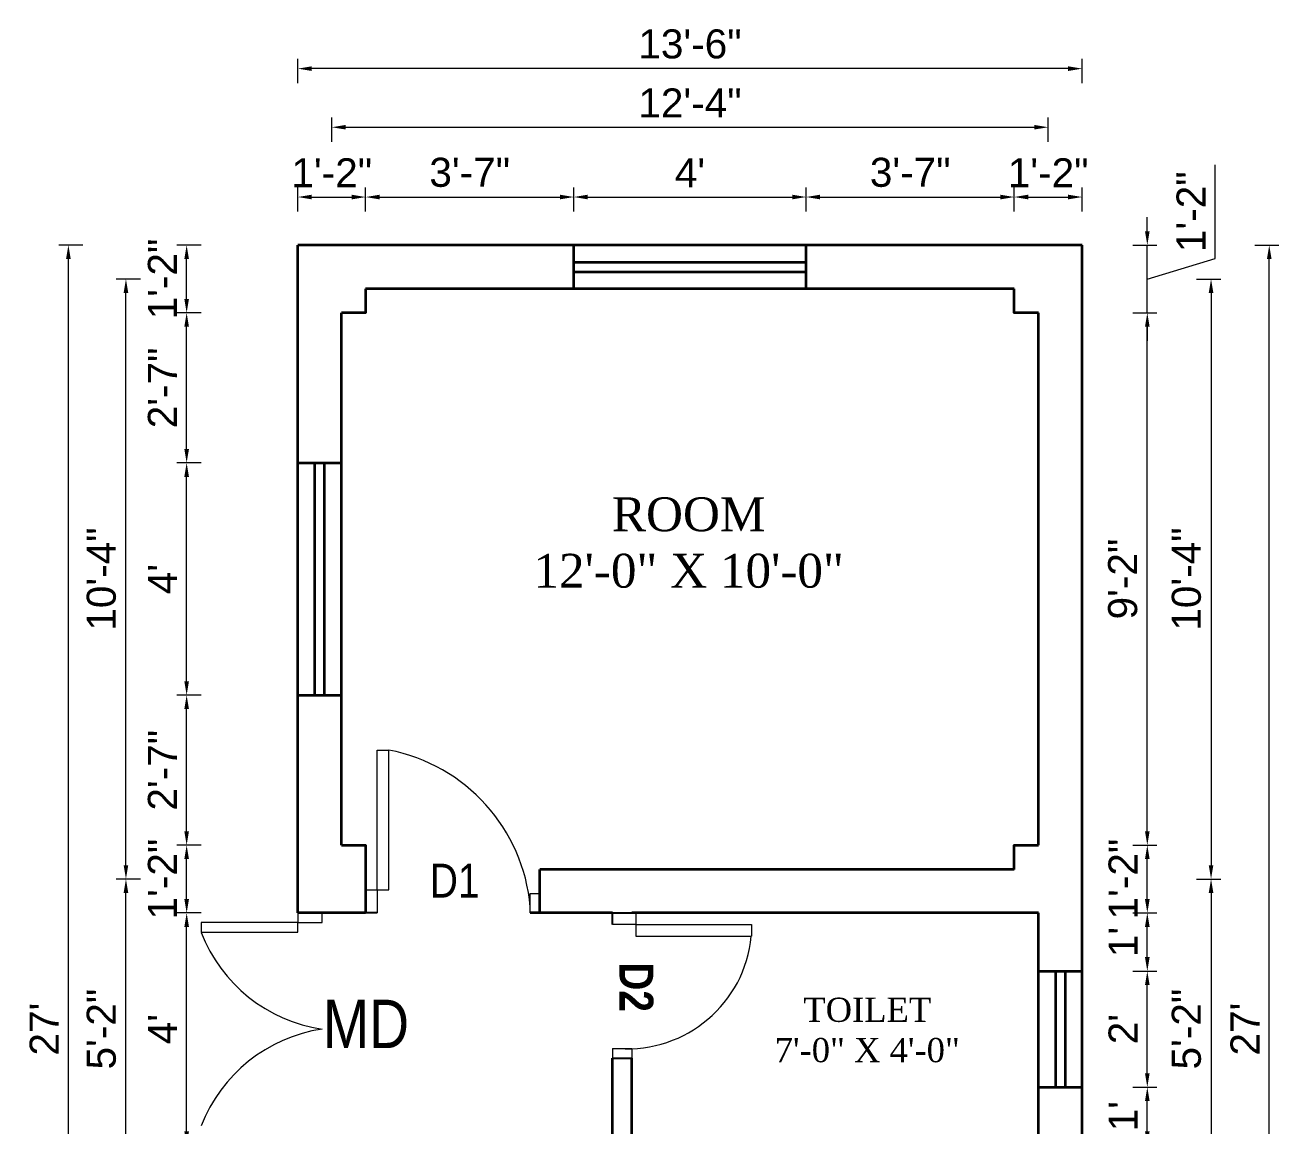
# Model space of a CAD drawing. Header units: inches. Extents: x 352533 to 378079, y -36324 to -23949.
# Drawn here: x 359948.4 to 360207.4, y -30278.3 to -30050.8 of the extents above; entities that cross this region are included whole.
import ezdxf

# ---------------------------------------------------------------- set-up
doc = ezdxf.new("R2010")
doc.units = ezdxf.units.IN
doc.header["$LTSCALE"] = 2
doc.header["$MEASUREMENT"] = 0
doc.header["$PDMODE"] = 34
doc.layers.get('0').update_dxf_attribs({"linetype": 'CONTINUOUS'})
doc.layers.get('DEFPOINTS').update_dxf_attribs({"color": 141, "linetype": 'CONTINUOUS'})
for name, color, linetype, lineweight in [('dimension', 160, 'CONTINUOUS', 15), ('door', 20, 'CONTINUOUS', 35), ('steps', 253, 'CONTINUOUS', 20), ('truss', 1, 'CONTINUOUS', 25)]:
    doc.layers.add(name, color=color, linetype=linetype, lineweight=lineweight)
doc.styles.add('Lettring Text', font='arial.ttf')
doc.styles.get("Standard").update_dxf_attribs({"font": 'ARIALN.TTF'})
doc.dimstyles.new('Copy of Standard', dxfattribs={"dimtxt": 6, "dimasz": 2.875, "dimexe": 2, "dimexo": 4, "dimgap": 2, "dimtad": 1, "dimdec": 0, "dimrnd": 1, "dimzin": 0, "dimdsep": 46, "dimlunit": 4, "dimtxsty": 'Lettring Text', "dimcen": 0.1, "dimclrd": 7, "dimclre": 7, "dimclrt": 7, "dimazin": 0, "dimtfac": 0.645, "dimtdec": 0, "dimtmove": 1, "dimatfit": 0, "dimfxl": 3, "dimfxlon": 1, "dimtfillclr": 256, "dimtolj": 1, "dimtzin": 0, "dimlwd": -1, "dimlwe": -1, "dimarcsym": 2})

# ---------------------------------------------------------------- blocks, each defined once
blk = doc.blocks.new('*D185')
at = {"layer": 'DEFPOINTS', "color": 0, "ltscale": 0.5, "transparency": 16777216}
for p in [(360018.76, -30086.33), (360004.76, -30096.27), (360018.76, -30096.27)]:
    blk.add_point(p, dxfattribs=at)
at = {"layer": 'steps', "color": 7, "ltscale": 0.5, "transparency": 16777216}
for p, q in [((360004.76, -30089.33), (360004.76, -30084.33)), ((360018.76, -30089.33), (360018.76, -30084.33)), ((360007.64, -30086.33), (360015.89, -30086.33))]:
    blk.add_line(p, q, dxfattribs=at)
for points in [[(360007.64, -30085.85), (360007.64, -30086.81), (360004.76, -30086.33)], [(360015.89, -30085.85), (360015.89, -30086.81), (360018.76, -30086.33)]]:
    blk.add_solid(points, dxfattribs=at)
at = {"layer": 'steps', "color": 7, "ltscale": 0.5, "transparency": 16777216, "insert": (360011.76, -30081.32), "char_height": 6, "attachment_point": 5, "style": 'Lettring Text'}
blk.add_mtext('\\A1;1\'-2"', dxfattribs=at)
blk = doc.blocks.new('*D186')
at = {"layer": 'DEFPOINTS', "color": 0, "ltscale": 0.5, "transparency": 16777216}
for p in [(360061.76, -30086.33), (360018.76, -30096.27), (360061.76, -30105.27)]:
    blk.add_point(p, dxfattribs=at)
at = {"layer": 'steps', "color": 7, "ltscale": 0.5, "transparency": 16777216}
for p, q in [((360018.76, -30089.33), (360018.76, -30084.33)), ((360061.76, -30089.33), (360061.76, -30084.33)), ((360021.64, -30086.33), (360058.89, -30086.33))]:
    blk.add_line(p, q, dxfattribs=at)
for points in [[(360021.64, -30085.85), (360021.64, -30086.81), (360018.76, -30086.33)], [(360058.89, -30085.85), (360058.89, -30086.81), (360061.76, -30086.33)]]:
    blk.add_solid(points, dxfattribs=at)
at = {"layer": 'steps', "color": 7, "ltscale": 0.5, "transparency": 16777216, "insert": (360040.26, -30081.26), "char_height": 6, "attachment_point": 5, "style": 'Lettring Text'}
blk.add_mtext('\\A1;3\'-7"', dxfattribs=at)
blk = doc.blocks.new('*D187')
at = {"layer": 'DEFPOINTS', "color": 0, "ltscale": 0.5, "transparency": 16777216}
for p in [(360166.76, -30086.33), (360152.76, -30105.27), (360166.76, -30105.27)]:
    blk.add_point(p, dxfattribs=at)
at = {"layer": 'steps', "color": 7, "ltscale": 0.5, "transparency": 16777216}
for p, q in [((360152.76, -30089.33), (360152.76, -30084.33)), ((360166.76, -30089.33), (360166.76, -30084.33)), ((360155.64, -30086.33), (360163.89, -30086.33))]:
    blk.add_line(p, q, dxfattribs=at)
for points in [[(360155.64, -30085.85), (360155.64, -30086.81), (360152.76, -30086.33)], [(360163.89, -30085.85), (360163.89, -30086.81), (360166.76, -30086.33)]]:
    blk.add_solid(points, dxfattribs=at)
at = {"layer": 'steps', "color": 7, "ltscale": 0.5, "transparency": 16777216, "insert": (360159.76, -30081.32), "char_height": 6, "attachment_point": 5, "style": 'Lettring Text'}
blk.add_mtext('\\A1;1\'-2"', dxfattribs=at)
blk = doc.blocks.new('*D188')
at = {"layer": 'DEFPOINTS', "color": 0, "ltscale": 0.5, "transparency": 16777216}
for p in [(360159.76, -30071.91), (360011.76, -30096.27), (360159.76, -30096.27)]:
    blk.add_point(p, dxfattribs=at)
at = {"layer": 'steps', "color": 7, "ltscale": 0.5, "transparency": 16777216}
for p, q in [((360011.76, -30074.91), (360011.76, -30069.91)), ((360159.76, -30074.91), (360159.76, -30069.91)), ((360014.64, -30071.91), (360156.89, -30071.91))]:
    blk.add_line(p, q, dxfattribs=at)
for points in [[(360014.64, -30071.43), (360014.64, -30072.38), (360011.76, -30071.91)], [(360156.89, -30071.43), (360156.89, -30072.38), (360159.76, -30071.91)]]:
    blk.add_solid(points, dxfattribs=at)
at = {"layer": 'steps', "color": 7, "ltscale": 0.5, "transparency": 16777216, "insert": (360085.76, -30066.89), "char_height": 6, "attachment_point": 5, "style": 'Lettring Text'}
blk.add_mtext('\\A1;12\'-4"', dxfattribs=at)
blk = doc.blocks.new('*D189')
at = {"layer": 'DEFPOINTS', "color": 0, "ltscale": 0.5, "transparency": 16777216}
for p in [(360004.76, -30059.8), (360004.76, -30096.27), (360166.76, -30096.27)]:
    blk.add_point(p, dxfattribs=at)
at = {"layer": 'steps', "color": 7, "ltscale": 0.5, "transparency": 16777216}
for p, q in [((360004.76, -30062.8), (360004.76, -30057.8)), ((360163.89, -30059.8), (360007.64, -30059.8)), ((360166.76, -30062.8), (360166.76, -30057.8))]:
    blk.add_line(p, q, dxfattribs=at)
for points in [[(360007.64, -30059.32), (360007.64, -30060.28), (360004.76, -30059.8)], [(360163.89, -30059.32), (360163.89, -30060.28), (360166.76, -30059.8)]]:
    blk.add_solid(points, dxfattribs=at)
at = {"layer": 'steps', "color": 7, "ltscale": 0.5, "transparency": 16777216, "insert": (360085.76, -30054.73), "char_height": 6, "attachment_point": 5, "style": 'Lettring Text'}
blk.add_mtext('\\A1;13\'-6"', dxfattribs=at)
blk = doc.blocks.new('*D199')
at = {"layer": 'DEFPOINTS', "color": 0, "ltscale": 0.5, "transparency": 16777216}
for p in [(359981.78, -30234.27), (360004.76, -30234.27), (360004.76, -30282.27)]:
    blk.add_point(p, dxfattribs=at)
at = {"layer": 'steps', "color": 7, "ltscale": 0.5, "transparency": 16777216}
for p, q in [((359984.78, -30234.27), (359979.78, -30234.27)), ((359981.78, -30279.4), (359981.78, -30237.15)), ((359984.78, -30282.27), (359979.78, -30282.27))]:
    blk.add_line(p, q, dxfattribs=at)
for points in [[(359981.3, -30237.15), (359982.26, -30237.15), (359981.78, -30234.27)], [(359981.3, -30279.4), (359982.26, -30279.4), (359981.78, -30282.27)]]:
    blk.add_solid(points, dxfattribs=at)
at = {"layer": 'steps', "color": 7, "ltscale": 0.5, "transparency": 16777216, "insert": (359976.78, -30258.27), "char_height": 6, "attachment_point": 5, "rotation": 90, "style": 'Lettring Text'}
blk.add_mtext("\\A1;4'", dxfattribs=at)
blk = doc.blocks.new('*D200')
at = {"layer": 'DEFPOINTS', "color": 0, "ltscale": 0.5, "transparency": 16777216}
for p in [(359981.78, -30220.27), (360013.76, -30220.27), (360004.76, -30234.27)]:
    blk.add_point(p, dxfattribs=at)
at = {"layer": 'steps', "color": 7, "ltscale": 0.5, "transparency": 16777216}
for p, q in [((359984.78, -30220.27), (359979.78, -30220.27)), ((359981.78, -30231.4), (359981.78, -30223.15)), ((359984.78, -30234.27), (359979.78, -30234.27))]:
    blk.add_line(p, q, dxfattribs=at)
for points in [[(359981.3, -30223.15), (359982.26, -30223.15), (359981.78, -30220.27)], [(359981.3, -30231.4), (359982.26, -30231.4), (359981.78, -30234.27)]]:
    blk.add_solid(points, dxfattribs=at)
at = {"layer": 'steps', "color": 7, "ltscale": 0.5, "transparency": 16777216, "insert": (359976.77, -30227.27), "char_height": 6, "attachment_point": 5, "rotation": 90, "style": 'Lettring Text'}
blk.add_mtext('\\A1;1\'-2"', dxfattribs=at)
blk = doc.blocks.new('*D201')
at = {"layer": 'DEFPOINTS', "color": 0, "ltscale": 0.5, "transparency": 16777216}
for p in [(359981.78, -30189.27), (360004.76, -30189.27), (360013.76, -30220.27)]:
    blk.add_point(p, dxfattribs=at)
at = {"layer": 'steps', "color": 7, "ltscale": 0.5, "transparency": 16777216}
for p, q in [((359984.78, -30189.27), (359979.78, -30189.27)), ((359981.78, -30217.4), (359981.78, -30192.15)), ((359984.78, -30220.27), (359979.78, -30220.27))]:
    blk.add_line(p, q, dxfattribs=at)
for points in [[(359981.3, -30192.15), (359982.26, -30192.15), (359981.78, -30189.27)], [(359981.3, -30217.4), (359982.26, -30217.4), (359981.78, -30220.27)]]:
    blk.add_solid(points, dxfattribs=at)
at = {"layer": 'steps', "color": 7, "ltscale": 0.5, "transparency": 16777216, "insert": (359976.77, -30204.77), "char_height": 6, "attachment_point": 5, "rotation": 90, "style": 'Lettring Text'}
blk.add_mtext('\\A1;2\'-7"', dxfattribs=at)
blk = doc.blocks.new('*D202')
at = {"layer": 'DEFPOINTS', "color": 0, "ltscale": 0.5, "transparency": 16777216}
for p in [(359981.78, -30141.27), (360004.76, -30141.27), (360004.76, -30189.27)]:
    blk.add_point(p, dxfattribs=at)
at = {"layer": 'steps', "color": 7, "ltscale": 0.5, "transparency": 16777216}
for p, q in [((359984.78, -30141.27), (359979.78, -30141.27)), ((359981.78, -30186.4), (359981.78, -30144.15)), ((359984.78, -30189.27), (359979.78, -30189.27))]:
    blk.add_line(p, q, dxfattribs=at)
for points in [[(359981.3, -30144.15), (359982.26, -30144.15), (359981.78, -30141.27)], [(359981.3, -30186.4), (359982.26, -30186.4), (359981.78, -30189.27)]]:
    blk.add_solid(points, dxfattribs=at)
at = {"layer": 'steps', "color": 7, "ltscale": 0.5, "transparency": 16777216, "insert": (359976.78, -30165.27), "char_height": 6, "attachment_point": 5, "rotation": 90, "style": 'Lettring Text'}
blk.add_mtext("\\A1;4'", dxfattribs=at)
blk = doc.blocks.new('*D203')
at = {"layer": 'DEFPOINTS', "color": 0, "ltscale": 0.5, "transparency": 16777216}
for p in [(359981.78, -30110.27), (360013.76, -30110.27), (360004.76, -30141.27)]:
    blk.add_point(p, dxfattribs=at)
at = {"layer": 'steps', "color": 7, "ltscale": 0.5, "transparency": 16777216}
for p, q in [((359984.78, -30110.27), (359979.78, -30110.27)), ((359981.78, -30138.4), (359981.78, -30113.15)), ((359984.78, -30141.27), (359979.78, -30141.27))]:
    blk.add_line(p, q, dxfattribs=at)
for points in [[(359981.3, -30113.15), (359982.26, -30113.15), (359981.78, -30110.27)], [(359981.3, -30138.4), (359982.26, -30138.4), (359981.78, -30141.27)]]:
    blk.add_solid(points, dxfattribs=at)
at = {"layer": 'steps', "color": 7, "ltscale": 0.5, "transparency": 16777216, "insert": (359976.77, -30125.77), "char_height": 6, "attachment_point": 5, "rotation": 90, "style": 'Lettring Text'}
blk.add_mtext('\\A1;2\'-7"', dxfattribs=at)
blk = doc.blocks.new('*D204')
at = {"layer": 'DEFPOINTS', "color": 0, "ltscale": 0.5, "transparency": 16777216}
for p in [(359981.78, -30096.27), (360004.76, -30096.27), (360013.76, -30110.27)]:
    blk.add_point(p, dxfattribs=at)
at = {"layer": 'steps', "color": 7, "ltscale": 0.5, "transparency": 16777216}
for p, q in [((359984.78, -30096.27), (359979.78, -30096.27)), ((359981.78, -30107.4), (359981.78, -30099.15)), ((359984.78, -30110.27), (359979.78, -30110.27))]:
    blk.add_line(p, q, dxfattribs=at)
for points in [[(359981.3, -30099.15), (359982.26, -30099.15), (359981.78, -30096.27)], [(359981.3, -30107.4), (359982.26, -30107.4), (359981.78, -30110.27)]]:
    blk.add_solid(points, dxfattribs=at)
at = {"layer": 'steps', "color": 7, "ltscale": 0.5, "transparency": 16777216, "insert": (359976.77, -30103.27), "char_height": 6, "attachment_point": 5, "rotation": 90, "style": 'Lettring Text'}
blk.add_mtext('\\A1;1\'-2"', dxfattribs=at)
blk = doc.blocks.new('*D207')
at = {"layer": 'DEFPOINTS', "color": 0, "ltscale": 0.5, "transparency": 16777216}
for p in [(359957.35, -30096.27), (360004.76, -30096.27), (360004.76, -30420.27)]:
    blk.add_point(p, dxfattribs=at)
at = {"layer": 'steps', "color": 7, "ltscale": 0.5, "transparency": 16777216}
for p, q in [((359960.35, -30096.27), (359955.35, -30096.27)), ((359957.35, -30417.4), (359957.35, -30099.15)), ((359960.35, -30420.27), (359955.35, -30420.27))]:
    blk.add_line(p, q, dxfattribs=at)
for points in [[(359956.87, -30099.15), (359957.83, -30099.15), (359957.35, -30096.27)], [(359956.87, -30417.4), (359957.83, -30417.4), (359957.35, -30420.27)]]:
    blk.add_solid(points, dxfattribs=at)
at = {"layer": 'steps', "color": 7, "ltscale": 0.5, "transparency": 16777216, "insert": (359952.34, -30258.27), "char_height": 6, "attachment_point": 5, "rotation": 90, "style": 'Lettring Text'}
blk.add_mtext("\\A1;27'", dxfattribs=at)
blk = doc.blocks.new('*D208')
at = {"layer": 'DEFPOINTS', "color": 0, "ltscale": 0.5, "transparency": 16777216}
for p in [(359969.24, -30227.27), (360018.76, -30227.27), (360018.76, -30289.27)]:
    blk.add_point(p, dxfattribs=at)
at = {"layer": 'steps', "color": 7, "ltscale": 0.5, "transparency": 16777216}
for p, q in [((359972.24, -30227.27), (359967.24, -30227.27)), ((359969.24, -30286.4), (359969.24, -30230.15)), ((359972.24, -30289.27), (359967.24, -30289.27))]:
    blk.add_line(p, q, dxfattribs=at)
for points in [[(359968.76, -30230.15), (359969.72, -30230.15), (359969.24, -30227.27)], [(359968.76, -30286.4), (359969.72, -30286.4), (359969.24, -30289.27)]]:
    blk.add_solid(points, dxfattribs=at)
at = {"layer": 'steps', "color": 7, "ltscale": 0.5, "transparency": 16777216, "insert": (359964.18, -30258.27), "char_height": 6, "attachment_point": 5, "rotation": 90, "style": 'Lettring Text'}
blk.add_mtext('\\A1;5\'-2"', dxfattribs=at)
blk = doc.blocks.new('*D209')
at = {"layer": 'DEFPOINTS', "color": 0, "ltscale": 0.5, "transparency": 16777216}
for p in [(359969.24, -30103.27), (360013.76, -30103.27), (360018.76, -30227.27)]:
    blk.add_point(p, dxfattribs=at)
at = {"layer": 'steps', "color": 7, "ltscale": 0.5, "transparency": 16777216}
for p, q in [((359972.24, -30103.27), (359967.24, -30103.27)), ((359969.24, -30224.4), (359969.24, -30106.15)), ((359972.24, -30227.27), (359967.24, -30227.27))]:
    blk.add_line(p, q, dxfattribs=at)
for points in [[(359968.76, -30106.15), (359969.72, -30106.15), (359969.24, -30103.27)], [(359968.76, -30224.4), (359969.72, -30224.4), (359969.24, -30227.27)]]:
    blk.add_solid(points, dxfattribs=at)
at = {"layer": 'steps', "color": 7, "ltscale": 0.5, "transparency": 16777216, "insert": (359964.18, -30165.27), "char_height": 6, "attachment_point": 5, "rotation": 90, "style": 'Lettring Text'}
blk.add_mtext('\\A1;10\'-4"', dxfattribs=at)
blk = doc.blocks.new('*D215')
at = {"layer": 'DEFPOINTS', "color": 0, "ltscale": 0.5, "transparency": 16777216}
for p in [(360157.76, -30270.27), (360180.24, -30270.27), (360157.76, -30282.27)]:
    blk.add_point(p, dxfattribs=at)
at = {"layer": 'steps', "color": 7, "ltscale": 0.5, "transparency": 16777216}
for p, q in [((360177.24, -30270.27), (360182.24, -30270.27)), ((360180.24, -30279.4), (360180.24, -30273.15)), ((360177.24, -30282.27), (360182.24, -30282.27))]:
    blk.add_line(p, q, dxfattribs=at)
for points in [[(360179.76, -30273.15), (360180.72, -30273.15), (360180.24, -30270.27)], [(360179.76, -30279.4), (360180.72, -30279.4), (360180.24, -30282.27)]]:
    blk.add_solid(points, dxfattribs=at)
at = {"layer": 'steps', "color": 7, "ltscale": 0.5, "transparency": 16777216, "insert": (360175.23, -30276.27), "char_height": 6, "attachment_point": 5, "rotation": 90, "style": 'Lettring Text'}
blk.add_mtext("\\A1;1'", dxfattribs=at)
blk = doc.blocks.new('*D216')
at = {"layer": 'DEFPOINTS', "color": 0, "ltscale": 0.5, "transparency": 16777216}
for p in [(360157.76, -30246.27), (360180.24, -30246.27), (360157.76, -30270.27)]:
    blk.add_point(p, dxfattribs=at)
at = {"layer": 'steps', "color": 7, "ltscale": 0.5, "transparency": 16777216}
for p, q in [((360177.24, -30246.27), (360182.24, -30246.27)), ((360180.24, -30267.4), (360180.24, -30249.15)), ((360177.24, -30270.27), (360182.24, -30270.27))]:
    blk.add_line(p, q, dxfattribs=at)
for points in [[(360179.76, -30249.15), (360180.72, -30249.15), (360180.24, -30246.27)], [(360179.76, -30267.4), (360180.72, -30267.4), (360180.24, -30270.27)]]:
    blk.add_solid(points, dxfattribs=at)
at = {"layer": 'steps', "color": 7, "ltscale": 0.5, "transparency": 16777216, "insert": (360175.23, -30258.27), "char_height": 6, "attachment_point": 5, "rotation": 90, "style": 'Lettring Text'}
blk.add_mtext("\\A1;2'", dxfattribs=at)
blk = doc.blocks.new('*D217')
at = {"layer": 'DEFPOINTS', "color": 0, "ltscale": 0.5, "transparency": 16777216}
for p in [(360157.76, -30234.27), (360180.24, -30234.27), (360157.76, -30246.27)]:
    blk.add_point(p, dxfattribs=at)
at = {"layer": 'steps', "color": 7, "ltscale": 0.5, "transparency": 16777216}
for p, q in [((360177.24, -30234.27), (360182.24, -30234.27)), ((360180.24, -30243.4), (360180.24, -30237.15)), ((360177.24, -30246.27), (360182.24, -30246.27))]:
    blk.add_line(p, q, dxfattribs=at)
for points in [[(360179.76, -30237.15), (360180.72, -30237.15), (360180.24, -30234.27)], [(360179.76, -30243.4), (360180.72, -30243.4), (360180.24, -30246.27)]]:
    blk.add_solid(points, dxfattribs=at)
at = {"layer": 'steps', "color": 7, "ltscale": 0.5, "transparency": 16777216, "insert": (360175.23, -30240.27), "char_height": 6, "attachment_point": 5, "rotation": 90, "style": 'Lettring Text'}
blk.add_mtext("\\A1;1'", dxfattribs=at)
blk = doc.blocks.new('*D218')
at = {"layer": 'DEFPOINTS', "color": 0, "ltscale": 0.5, "transparency": 16777216}
for p in [(360157.76, -30220.27), (360180.24, -30220.27), (360157.76, -30234.27)]:
    blk.add_point(p, dxfattribs=at)
at = {"layer": 'steps', "color": 7, "ltscale": 0.5, "transparency": 16777216}
for p, q in [((360177.24, -30220.27), (360182.24, -30220.27)), ((360180.24, -30231.4), (360180.24, -30223.15)), ((360177.24, -30234.27), (360182.24, -30234.27))]:
    blk.add_line(p, q, dxfattribs=at)
for points in [[(360179.76, -30223.15), (360180.72, -30223.15), (360180.24, -30220.27)], [(360179.76, -30231.4), (360180.72, -30231.4), (360180.24, -30234.27)]]:
    blk.add_solid(points, dxfattribs=at)
at = {"layer": 'steps', "color": 7, "ltscale": 0.5, "transparency": 16777216, "insert": (360175.23, -30227.27), "char_height": 6, "attachment_point": 5, "rotation": 90, "style": 'Lettring Text'}
blk.add_mtext('\\A1;1\'-2"', dxfattribs=at)
blk = doc.blocks.new('*D219')
at = {"layer": 'DEFPOINTS', "color": 0, "ltscale": 0.5, "transparency": 16777216}
for p in [(360157.76, -30110.27), (360180.24, -30110.27), (360157.76, -30220.27)]:
    blk.add_point(p, dxfattribs=at)
at = {"layer": 'steps', "color": 7, "ltscale": 0.5, "transparency": 16777216}
for p, q in [((360177.24, -30110.27), (360182.24, -30110.27)), ((360180.24, -30217.4), (360180.24, -30113.15)), ((360177.24, -30220.27), (360182.24, -30220.27))]:
    blk.add_line(p, q, dxfattribs=at)
for points in [[(360179.76, -30113.15), (360180.72, -30113.15), (360180.24, -30110.27)], [(360179.76, -30217.4), (360180.72, -30217.4), (360180.24, -30220.27)]]:
    blk.add_solid(points, dxfattribs=at)
at = {"layer": 'steps', "color": 7, "ltscale": 0.5, "transparency": 16777216, "insert": (360175.18, -30165.27), "char_height": 6, "attachment_point": 5, "rotation": 90, "style": 'Lettring Text'}
blk.add_mtext('\\A1;9\'-2"', dxfattribs=at)
blk = doc.blocks.new('*D222')
at = {"layer": 'DEFPOINTS', "color": 0, "ltscale": 0.5, "transparency": 16777216}
for p in [(360157.76, -30096.27), (360180.24, -30096.27), (360157.76, -30110.27)]:
    blk.add_point(p, dxfattribs=at)
at = {"layer": 'steps', "color": 7, "ltscale": 0.5, "transparency": 16777216}
for p, q in [((360194.28, -30099.06), (360194.28, -30079.68)), ((360180.24, -30093.4), (360180.24, -30090.52)), ((360177.24, -30096.27), (360182.24, -30096.27)), ((360180.24, -30110.27), (360180.24, -30096.27)), ((360180.24, -30110.27), (360180.24, -30096.27)), ((360180.24, -30103.27), (360194.28, -30099.06)), ((360177.24, -30110.27), (360182.24, -30110.27)), ((360180.24, -30113.15), (360180.24, -30116.02))]:
    blk.add_line(p, q, dxfattribs=at)
for points in [[(360179.76, -30093.4), (360180.72, -30093.4), (360180.24, -30096.27)], [(360179.76, -30113.15), (360180.72, -30113.15), (360180.24, -30110.27)]]:
    blk.add_solid(points, dxfattribs=at)
at = {"layer": 'steps', "color": 7, "ltscale": 0.5, "transparency": 16777216, "insert": (360189.27, -30089.37), "char_height": 6, "attachment_point": 5, "rotation": 90, "style": 'Lettring Text'}
blk.add_mtext('\\A1;1\'-2"', dxfattribs=at)
blk = doc.blocks.new('*D223')
at = {"layer": 'DEFPOINTS', "color": 0, "ltscale": 0.5, "transparency": 16777216}
for p in [(360157.76, -30103.27), (360018.76, -30227.27), (360193.41, -30227.27)]:
    blk.add_point(p, dxfattribs=at)
at = {"layer": 'steps', "color": 7, "ltscale": 0.5, "transparency": 16777216}
for p, q in [((360190.41, -30103.27), (360195.41, -30103.27)), ((360193.41, -30106.15), (360193.41, -30224.4)), ((360190.41, -30227.27), (360195.41, -30227.27))]:
    blk.add_line(p, q, dxfattribs=at)
for points in [[(360192.93, -30106.15), (360193.89, -30106.15), (360193.41, -30103.27)], [(360192.93, -30224.4), (360193.89, -30224.4), (360193.41, -30227.27)]]:
    blk.add_solid(points, dxfattribs=at)
at = {"layer": 'steps', "color": 7, "ltscale": 0.5, "transparency": 16777216, "insert": (360188.34, -30165.27), "char_height": 6, "attachment_point": 5, "rotation": 90, "style": 'Lettring Text'}
blk.add_mtext('\\A1;10\'-4"', dxfattribs=at)
blk = doc.blocks.new('*D224')
at = {"layer": 'DEFPOINTS', "color": 0, "ltscale": 0.5, "transparency": 16777216}
for p in [(360018.76, -30227.27), (360018.76, -30289.27), (360193.41, -30289.27)]:
    blk.add_point(p, dxfattribs=at)
at = {"layer": 'steps', "color": 7, "ltscale": 0.5, "transparency": 16777216}
for p, q in [((360190.41, -30227.27), (360195.41, -30227.27)), ((360193.41, -30230.15), (360193.41, -30286.4)), ((360190.41, -30289.27), (360195.41, -30289.27))]:
    blk.add_line(p, q, dxfattribs=at)
for points in [[(360192.93, -30230.15), (360193.89, -30230.15), (360193.41, -30227.27)], [(360192.93, -30286.4), (360193.89, -30286.4), (360193.41, -30289.27)]]:
    blk.add_solid(points, dxfattribs=at)
at = {"layer": 'steps', "color": 7, "ltscale": 0.5, "transparency": 16777216, "insert": (360188.34, -30258.27), "char_height": 6, "attachment_point": 5, "rotation": 90, "style": 'Lettring Text'}
blk.add_mtext('\\A1;5\'-2"', dxfattribs=at)
blk = doc.blocks.new('*D226')
at = {"layer": 'DEFPOINTS', "color": 0, "ltscale": 0.5, "transparency": 16777216}
for p in [(360166.76, -30096.27), (360205.43, -30096.27), (360166.76, -30420.27)]:
    blk.add_point(p, dxfattribs=at)
at = {"layer": 'steps', "color": 7, "ltscale": 0.5, "transparency": 16777216}
for p, q in [((360202.43, -30096.27), (360207.43, -30096.27)), ((360205.43, -30417.4), (360205.43, -30099.15)), ((360202.43, -30420.27), (360207.43, -30420.27))]:
    blk.add_line(p, q, dxfattribs=at)
for points in [[(360204.95, -30099.15), (360205.91, -30099.15), (360205.43, -30096.27)], [(360204.95, -30417.4), (360205.91, -30417.4), (360205.43, -30420.27)]]:
    blk.add_solid(points, dxfattribs=at)
at = {"layer": 'steps', "color": 7, "ltscale": 0.5, "transparency": 16777216, "insert": (360200.42, -30258.27), "char_height": 6, "attachment_point": 5, "rotation": 90, "style": 'Lettring Text'}
blk.add_mtext("\\A1;27'", dxfattribs=at)
blk = doc.blocks.new('*D385')
at = {"layer": 'DEFPOINTS', "color": 0, "ltscale": 0.5, "transparency": 16777216}
for p in [(360109.76, -30086.33), (360109.76, -30096.27), (360061.76, -30105.27)]:
    blk.add_point(p, dxfattribs=at)
at = {"layer": 'steps', "color": 7, "ltscale": 0.5, "transparency": 16777216}
for p, q in [((360061.76, -30089.33), (360061.76, -30084.33)), ((360109.76, -30089.33), (360109.76, -30084.33)), ((360064.64, -30086.33), (360106.89, -30086.33))]:
    blk.add_line(p, q, dxfattribs=at)
for points in [[(360064.64, -30085.85), (360064.64, -30086.81), (360061.76, -30086.33)], [(360106.89, -30085.85), (360106.89, -30086.81), (360109.76, -30086.33)]]:
    blk.add_solid(points, dxfattribs=at)
at = {"layer": 'steps', "color": 7, "ltscale": 0.5, "transparency": 16777216, "insert": (360085.76, -30081.33), "char_height": 6, "attachment_point": 5, "style": 'Lettring Text'}
blk.add_mtext("\\A1;4'", dxfattribs=at)
blk = doc.blocks.new('*D386')
at = {"layer": 'DEFPOINTS', "color": 0, "ltscale": 0.5, "transparency": 16777216}
for p in [(360152.76, -30086.33), (360109.76, -30096.27), (360152.76, -30105.27)]:
    blk.add_point(p, dxfattribs=at)
at = {"layer": 'steps', "color": 7, "ltscale": 0.5, "transparency": 16777216}
for p, q in [((360109.76, -30089.33), (360109.76, -30084.33)), ((360152.76, -30089.33), (360152.76, -30084.33)), ((360112.64, -30086.33), (360149.89, -30086.33))]:
    blk.add_line(p, q, dxfattribs=at)
for points in [[(360112.64, -30085.85), (360112.64, -30086.81), (360109.76, -30086.33)], [(360149.89, -30085.85), (360149.89, -30086.81), (360152.76, -30086.33)]]:
    blk.add_solid(points, dxfattribs=at)
at = {"layer": 'steps', "color": 7, "ltscale": 0.5, "transparency": 16777216, "insert": (360131.26, -30081.26), "char_height": 6, "attachment_point": 5, "style": 'Lettring Text'}
blk.add_mtext('\\A1;3\'-7"', dxfattribs=at)

msp = doc.modelspace()

# ---------------------------------------------------------------- linework, layer by layer
at = {"layer": 'dimension', "ltscale": 7}
for p, q in [((360021.16, -30229.47), (360021.16, -30200.6)), ((360021.16, -30200.6), (360023.56, -30200.6)), ((360023.56, -30229.47), (360023.56, -30200.6)), ((360018.76, -30229.47), (360021.16, -30229.47)), ((360018.76, -30234.27), (360018.76, -30229.47)), ((360021.16, -30229.47), (360021.16, -30234.27)), ((360021.16, -30229.47), (360023.56, -30229.47)), ((360052.76, -30234.27), (360052.76, -30230.27)), ((360052.76, -30230.27), (360054.76, -30230.27)), ((360021.16, -30234.27), (360018.76, -30234.27)), ((360052.76, -30234.27), (360054.76, -30234.27)), ((360069.76, -30236.67), (360069.76, -30234.27)), ((360069.76, -30234.27), (360074.56, -30234.27)), ((360074.56, -30234.27), (360074.56, -30236.67)), ((360074.56, -30236.67), (360069.76, -30236.67)), ((360074.56, -30236.67), (360098.44, -30236.67)), ((360074.56, -30236.67), (360074.56, -30239.07)), ((360098.44, -30236.67), (360098.44, -30239.07)), ((360074.56, -30239.07), (360098.44, -30239.07)), ((360069.76, -30262.27), (360073.76, -30262.27)), ((360069.76, -30262.27), (360069.76, -30264.27)), ((360073.76, -30262.27), (360073.76, -30264.27))]:
    msp.add_line(p, q, dxfattribs=at)
for centre, radius, start, end in [((360016.67, -30236.17), 36.23, 5.0246, 79.0343), ((360072.83, -30236.61), 25.72, 266.0106, 354.5071)]:
    msp.add_arc(centre, radius, start, end, dxfattribs=at)
at = {"layer": 'door', "ltscale": 0.5}
for p, q in [((360166.76, -30096.27), (360004.76, -30096.27)), ((360004.76, -30234.27), (360004.76, -30096.27)), ((360061.76, -30105.27), (360061.76, -30096.27)), ((360109.76, -30105.27), (360109.76, -30096.27)), ((360166.76, -30420.27), (360166.76, -30096.27)), ((360061.76, -30099.77), (360109.76, -30099.77)), ((360061.76, -30101.77), (360109.76, -30101.77)), ((360152.76, -30105.27), (360018.76, -30105.27)), ((360013.76, -30220.27), (360013.76, -30110.27)), ((360157.76, -30220.27), (360157.76, -30110.27)), ((360004.76, -30141.27), (360013.76, -30141.27)), ((360008.26, -30189.27), (360008.26, -30141.27)), ((360010.26, -30189.27), (360010.26, -30141.27)), ((360004.76, -30189.27), (360013.76, -30189.27)), ((360018.76, -30220.27), (360018.76, -30234.27)), ((360152.76, -30225.27), (360054.76, -30225.27)), ((360054.76, -30234.27), (360054.76, -30225.27)), ((360018.76, -30234.27), (360004.76, -30234.27)), ((360069.76, -30234.27), (360052.76, -30234.27)), ((360157.76, -30234.27), (360073.76, -30234.27)), ((360157.76, -30282.27), (360157.76, -30234.27)), ((360157.76, -30246.27), (360166.76, -30246.27)), ((360161.26, -30246.27), (360161.26, -30270.27)), ((360163.26, -30246.27), (360163.26, -30270.27)), ((360069.76, -30282.27), (360069.76, -30264.27)), ((360073.76, -30282.27), (360073.76, -30264.27)), ((360157.76, -30270.27), (360166.76, -30270.27))]:
    msp.add_line(p, q, dxfattribs=at)
for points in [[(360018.76, -30105.27), (360018.76, -30110.27), (360013.76, -30110.27)], [(360157.76, -30110.27), (360152.76, -30110.27), (360152.76, -30105.27)], [(360013.76, -30220.27), (360018.76, -30220.27), (360018.76, -30225.27)], [(360152.76, -30225.27), (360152.76, -30220.27), (360157.76, -30220.27)]]:
    msp.add_lwpolyline(points, dxfattribs=at)
at = {"layer": 'steps', "color": 7, "ltscale": 0.3}
for points in [[(360004.76, -30236.27), (359984.76, -30236.27), (359984.76, -30238.27), (360004.76, -30238.27)], [(360004.76, -30234.27), (360004.76, -30236.27), (360009.76, -30236.27), (360009.76, -30234.27)]]:
    msp.add_lwpolyline(points, close=True, dxfattribs=at)
at = {"layer": 'steps', "color": 7, "ltscale": 0.3, "true_color": 0xffffff}
for centre, start, end in [((360014.49, -30226.75), 201.198, 261.4824), ((360014.49, -30289.8), 98.5176, 158.802)]:
    msp.add_arc(centre, 31.88, start, end, dxfattribs=at)
at = {"layer": 'truss', "ltscale": 7}
for p, q in [((360018.76, -30234.27), (360018.76, -30230.27)), ((360054.76, -30234.27), (360054.76, -30230.27)), ((360021.16, -30234.27), (360018.76, -30234.27)), ((360069.76, -30234.27), (360073.76, -30234.27)), ((360069.76, -30236.67), (360069.76, -30234.27)), ((360069.76, -30264.27), (360073.76, -30264.27))]:
    msp.add_line(p, q, dxfattribs=at)

# ---------------------------------------------------------------- texts
at = {"color": 7, "linetype": 'ByBlock', "lineweight": 5, "insert": (360027.73, -30252.19), "char_height": 10, "width": 44.1664, "attachment_point": 3}
msp.add_mtext('MD', dxfattribs=at)
at = {"layer": 'steps', "color": 7, "ltscale": 0.3, "attachment_point": 2}
for s, insert, char_height, width in [('{\\fTimes New Roman|b0|i0|c0|p18;ROOM \\P12\'-0" X 10\'-0"}', (360085.49, -30148.38), 7, 72.8187), ('{\\fTimes New Roman|b0|i0|c0|p18;TOILET\\P7\'-0" X 4\'-0"}', (360122.39, -30251.77), 5, 55.268)]:
    msp.add_mtext(s, dxfattribs=dict(at, insert=insert, char_height=char_height, width=width))
at = {"layer": 'steps', "color": 7, "ltscale": 0.3, "insert": (360037.15, -30231.09), "char_height": 7, "attachment_point": 8}
msp.add_mtext_dynamic_manual_height_columns('{\\W1;D1}', width=18.6213, gutter_width=40, heights=[0], dxfattribs=at)
at = {"layer": 'steps', "color": 7, "ltscale": 0.3, "insert": (360078.19, -30249.59), "char_height": 7, "width": 55.268, "attachment_point": 2, "rotation": 270}
msp.add_mtext('{\\fTechnic|b1|i0|c2|p2;D2}', dxfattribs=at)

# ---------------------------------------------------------------- dimensions: what is measured, and where the dimension line sits
at = {"layer": 'steps', "ltscale": 0.5}
for base, p1, p2, picture, middle in [((360004.76, -30059.8), (360166.76, -30096.27), (360004.76, -30096.27), '*D189', (360085.76, -30054.73)), ((360159.76, -30071.91), (360011.76, -30096.27), (360159.76, -30096.27), '*D188', (360085.76, -30066.89)), ((360061.76, -30086.33), (360018.76, -30096.27), (360061.76, -30105.27), '*D186', (360040.26, -30081.26)), ((360109.76, -30086.33), (360061.76, -30105.27), (360109.76, -30096.27), '*D385', (360085.76, -30081.33)), ((360152.76, -30086.33), (360109.76, -30096.27), (360152.76, -30105.27), '*D386', (360131.26, -30081.26))]:
    dim = msp.add_linear_dim(base=base, p1=p1, p2=p2, dimstyle='Copy of Standard', dxfattribs=at)
    dim.commit()
    dim.dimension.update_dxf_attribs({"geometry": picture, "text_midpoint": middle})
for base, p1, p2, picture, middle in [((360018.76, -30086.33), (360004.76, -30096.27), (360018.76, -30096.27), '*D185', (360011.76, -30086.33)), ((360166.76, -30086.33), (360152.76, -30105.27), (360166.76, -30105.27), '*D187', (360159.76, -30086.33))]:
    dim = msp.add_linear_dim(base=base, p1=p1, p2=p2, dimstyle='Copy of Standard', dxfattribs=at)
    dim.commit()
    dim.dimension.update_dxf_attribs({"geometry": picture, "text_midpoint": middle, "dimtype": 160})
for base, p1, p2, picture, middle in [((360180.24, -30096.27), (360157.76, -30110.27), (360157.76, -30096.27), '*D222', (360189.27, -30097.06)), ((359957.35, -30096.27), (360004.76, -30420.27), (360004.76, -30096.27), '*D207', (359952.34, -30258.27)), ((360205.43, -30096.27), (360166.76, -30420.27), (360166.76, -30096.27), '*D226', (360200.42, -30258.27)), ((359969.24, -30103.27), (360018.76, -30227.27), (360013.76, -30103.27), '*D209', (359964.18, -30165.27)), ((360193.41, -30227.27), (360157.76, -30103.27), (360018.76, -30227.27), '*D223', (360188.34, -30165.27)), ((359981.78, -30110.27), (360004.76, -30141.27), (360013.76, -30110.27), '*D203', (359976.77, -30125.77)), ((360180.24, -30110.27), (360157.76, -30220.27), (360157.76, -30110.27), '*D219', (360175.18, -30165.27)), ((359981.78, -30141.27), (360004.76, -30189.27), (360004.76, -30141.27), '*D202', (359976.78, -30165.27)), ((359981.78, -30189.27), (360013.76, -30220.27), (360004.76, -30189.27), '*D201', (359976.77, -30204.77)), ((359969.24, -30227.27), (360018.76, -30289.27), (360018.76, -30227.27), '*D208', (359964.18, -30258.27)), ((360193.41, -30289.27), (360018.76, -30227.27), (360018.76, -30289.27), '*D224', (360188.34, -30258.27)), ((359981.78, -30234.27), (360004.76, -30282.27), (360004.76, -30234.27), '*D199', (359976.78, -30258.27)), ((360180.24, -30234.27), (360157.76, -30246.27), (360157.76, -30234.27), '*D217', (360175.23, -30240.27)), ((360180.24, -30246.27), (360157.76, -30270.27), (360157.76, -30246.27), '*D216', (360175.23, -30258.27)), ((360180.24, -30270.27), (360157.76, -30282.27), (360157.76, -30270.27), '*D215', (360175.23, -30276.27))]:
    dim = msp.add_linear_dim(base=base, p1=p1, p2=p2, angle=90, dimstyle='Copy of Standard', dxfattribs=at)
    dim.commit()
    dim.dimension.update_dxf_attribs({"geometry": picture, "text_midpoint": middle})
for base, p1, p2, picture, middle in [((359981.78, -30096.27), (360013.76, -30110.27), (360004.76, -30096.27), '*D204', (359981.78, -30103.27)), ((359981.78, -30220.27), (360004.76, -30234.27), (360013.76, -30220.27), '*D200', (359981.78, -30227.27)), ((360180.24, -30220.27), (360157.76, -30234.27), (360157.76, -30220.27), '*D218', (360180.24, -30227.27))]:
    dim = msp.add_linear_dim(base=base, p1=p1, p2=p2, angle=90, dimstyle='Copy of Standard', dxfattribs=at)
    dim.commit()
    dim.dimension.update_dxf_attribs({"geometry": picture, "text_midpoint": middle, "dimtype": 160})

doc.saveas('drawing.dxf')
